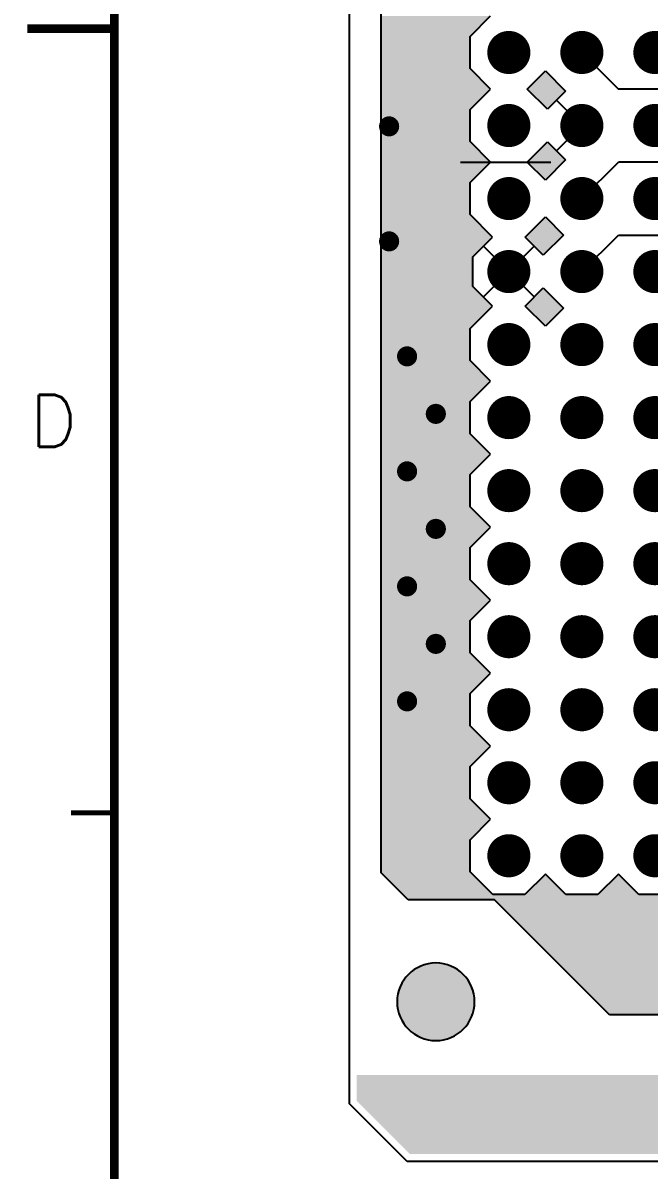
# Model space of a CAD drawing. Extents: x 295 to 953, y 10 to 290.
# Drawn here: x 486.7 to 522.7, y 84.5 to 150.3 of the extents above; entities that cross this region are included whole.
import ezdxf
from ezdxf.enums import TextEntityAlignment as Align

# ---------------------------------------------------------------- set-up
doc = ezdxf.new("R2010")
doc.units = 0
doc.header["$LTSCALE"] = 5
doc.header["$MEASUREMENT"] = 0
doc.layers.get('0').update_dxf_attribs({"linetype": 'CONTINUOUS', "lineweight": 25})
for name, color, linetype in [('19_SOLD_GBR', 4, 'CONTINUOUS'), ('문자', 4, 'CONTINUOUS'), ('테두리', 3, 'CONTINUOUS')]:
    doc.layers.add(name, color=color, linetype=linetype)
doc.styles.get("Standard").update_dxf_attribs({"font": 'simplex.shx'})

# ---------------------------------------------------------------- blocks, each defined once
blk = doc.blocks.new('C')
at = {"layer": '테두리'}
for points, const_width in [([(15, 285), (15, 15), (405, 15), (405, 285), (15, 285)], 0.5), ([(10, 150), (15, 150)], 0.5), ([(12.5, 105), (15, 105)], 0.3)]:
    blk.add_lwpolyline(points, dxfattribs=dict(at, const_width=const_width))
at = {"layer": '문자'}
blk.add_text('D', height=3, dxfattribs=at).set_placement((11.5, 127.5), align=Align.MIDDLE)

msp = doc.modelspace()

# ---------------------------------------------------------------- hatches: boundary and pattern name
at = {"linetype": 'Continuous'}
h = msp.add_hatch(color=256, dxfattribs=at)
h.dxf.hatch_style = 1
h.paths.add_polyline_path([(508.2, 94.157, 1), (512.655, 94.157, 1)])
h.paths.add_polyline_path([(508.2, 240.842, 1), (512.655, 240.842, 1)])

# ---------------------------------------------------------------- linework, layer by layer
for points, const_width in [([(515.237, 148.64, -1), (514, 148.64, -1)], 1.238), ([(519.428, 148.64, -1), (518.191, 148.64, -1)], 1.238), ([(523.619, 148.64, -1), (522.382, 148.64, -1)], 1.238), ([(515.237, 144.449, -1), (514, 144.449, -1)], 1.238), ([(519.428, 144.449, -1), (518.191, 144.449, -1)], 1.238), ([(523.619, 144.449, -1), (522.382, 144.449, -1)], 1.238), ([(508.035, 144.4, -1), (507.458, 144.4, -1)], 0.577), ([(515.237, 140.258, -1), (514, 140.258, -1)], 1.238), ([(519.428, 140.258, -1), (518.191, 140.258, -1)], 1.238), ([(523.619, 140.258, -1), (522.382, 140.258, -1)], 1.238), ([(508.035, 137.8, -1), (507.458, 137.8, -1)], 0.577), ([(515.237, 136.067, -1), (514, 136.067, -1)], 1.238), ([(519.428, 136.067, -1), (518.191, 136.067, -1)], 1.238), ([(523.619, 136.067, -1), (522.382, 136.067, -1)], 1.238), ([(515.237, 131.876, -1), (514, 131.876, -1)], 1.238), ([(519.428, 131.876, -1), (518.191, 131.876, -1)], 1.238), ([(523.619, 131.876, -1), (522.382, 131.876, -1)], 1.238), ([(509.066, 131.2, -1), (508.489, 131.2, -1)], 0.577), ([(510.716, 127.9, -1), (510.139, 127.9, -1)], 0.577), ([(515.237, 127.685, -1), (514, 127.685, -1)], 1.238), ([(519.428, 127.685, -1), (518.191, 127.685, -1)], 1.238), ([(523.619, 127.685, -1), (522.382, 127.685, -1)], 1.238), ([(509.066, 124.6, -1), (508.489, 124.6, -1)], 0.577), ([(515.237, 123.494, -1), (514, 123.494, -1)], 1.238), ([(519.428, 123.494, -1), (518.191, 123.494, -1)], 1.238), ([(523.619, 123.494, -1), (522.382, 123.494, -1)], 1.238), ([(510.716, 121.3, -1), (510.139, 121.3, -1)], 0.577), ([(515.237, 119.303, -1), (514, 119.303, -1)], 1.238), ([(519.428, 119.303, -1), (518.191, 119.303, -1)], 1.238), ([(523.619, 119.303, -1), (522.382, 119.303, -1)], 1.238), ([(509.066, 118, -1), (508.489, 118, -1)], 0.577), ([(515.237, 115.112, -1), (514, 115.112, -1)], 1.238), ([(519.428, 115.112, -1), (518.191, 115.112, -1)], 1.238), ([(523.619, 115.112, -1), (522.382, 115.112, -1)], 1.238), ([(510.716, 114.7, -1), (510.139, 114.7, -1)], 0.577), ([(509.066, 111.4, -1), (508.489, 111.4, -1)], 0.577), ([(515.237, 110.921, -1), (514, 110.921, -1)], 1.238), ([(519.428, 110.921, -1), (518.191, 110.921, -1)], 1.238), ([(523.619, 110.921, -1), (522.382, 110.921, -1)], 1.238), ([(515.237, 106.73, -1), (514, 106.73, -1)], 1.238), ([(519.428, 106.73, -1), (518.191, 106.73, -1)], 1.238), ([(523.619, 106.73, -1), (522.382, 106.73, -1)], 1.238), ([(515.237, 102.539, -1), (514, 102.539, -1)], 1.238), ([(519.428, 102.539, -1), (518.191, 102.539, -1)], 1.238), ([(523.619, 102.539, -1), (522.382, 102.539, -1)], 1.238)]:
    msp.add_lwpolyline(points, format="xyb", close=True, dxfattribs=dict(const_width=const_width))
at = {"layer": '19_SOLD_GBR', "color": 7}
for p, q in [((505.478, 88.3), (505.478, 246.7)), ((507.293, 101.568), (507.293, 233.432)), ((512.391, 149.563), (513.564, 150.736)), ((512.391, 147.718), (512.391, 149.563)), ((518.81, 148.64), (520.905, 146.545)), ((513.564, 146.545), (512.391, 147.718)), ((515.673, 146.545), (516.714, 147.586)), ((516.714, 147.586), (517.871, 146.428)), ((512.391, 145.372), (513.564, 146.545)), ((516.831, 145.388), (515.673, 146.545)), ((517.871, 146.428), (516.831, 145.388)), ((525.773, 146.545), (520.905, 146.545)), ((518.81, 144.449), (517.351, 145.908)), ((518.81, 144.449), (517.351, 145.908)), ((512.391, 143.527), (512.391, 145.372)), ((518.81, 144.449), (517.351, 142.991)), ((518.81, 144.449), (517.351, 142.991)), ((513.564, 142.354), (512.391, 143.527)), ((515.673, 142.354), (516.831, 143.512)), ((516.831, 143.512), (517.871, 142.471)), ((511.847, 142.337), (517.028, 142.337)), ((512.391, 141.181), (513.564, 142.354)), ((516.714, 141.313), (515.673, 142.354)), ((517.871, 142.471), (516.714, 141.313)), ((518.81, 140.258), (520.905, 142.354)), ((526.944, 142.354), (520.905, 142.354)), ((512.391, 139.336), (512.391, 141.181)), ((513.68, 138.046), (512.391, 139.336)), ((515.556, 138.046), (516.714, 139.204)), ((516.714, 139.204), (517.755, 138.163)), ((512.556, 136.922), (513.68, 138.046)), ((516.597, 137.006), (515.556, 138.046)), ((517.755, 138.163), (516.597, 137.006)), ((518.81, 136.067), (520.905, 138.163)), ((520.905, 138.163), (524.783, 138.163)), ((514.619, 136.067), (513.16, 137.526)), ((514.619, 136.067), (513.16, 137.526)), ((514.619, 136.067), (513.16, 137.526)), ((514.619, 136.067), (516.077, 137.526)), ((514.619, 136.067), (516.077, 137.526)), ((514.619, 136.067), (516.077, 137.526)), ((512.556, 135.213), (512.556, 136.922)), ((514.619, 136.067), (513.16, 134.609)), ((514.619, 136.067), (513.16, 134.609)), ((514.619, 136.067), (513.16, 134.609)), ((514.619, 136.067), (516.077, 134.609)), ((514.619, 136.067), (516.077, 134.609)), ((514.619, 136.067), (516.077, 134.609)), ((513.68, 134.089), (512.556, 135.213)), ((515.556, 134.089), (516.597, 135.13)), ((516.597, 135.13), (517.755, 133.972)), ((512.391, 132.799), (513.68, 134.089)), ((516.714, 132.931), (515.556, 134.089)), ((517.755, 133.972), (516.714, 132.931)), ((512.391, 130.954), (512.391, 132.799)), ((513.564, 129.781), (512.391, 130.954)), ((512.391, 128.608), (513.564, 129.781)), ((512.391, 126.763), (512.391, 128.608)), ((513.564, 125.59), (512.391, 126.763)), ((512.391, 124.417), (513.564, 125.59)), ((512.391, 122.572), (512.391, 124.417)), ((513.564, 121.399), (512.391, 122.572)), ((512.391, 120.226), (513.564, 121.399)), ((512.391, 118.381), (512.391, 120.226)), ((513.564, 117.208), (512.391, 118.381)), ((512.391, 116.035), (513.564, 117.208)), ((512.391, 114.19), (512.391, 116.035)), ((513.564, 113.017), (512.391, 114.19)), ((512.391, 111.844), (513.564, 113.017)), ((512.391, 109.999), (512.391, 111.844)), ((513.564, 108.826), (512.391, 109.999)), ((512.391, 107.653), (513.564, 108.826)), ((512.391, 105.808), (512.391, 107.653)), ((513.564, 104.635), (512.391, 105.808)), ((512.391, 103.462), (513.564, 104.635)), ((512.391, 101.617), (512.391, 103.462)), ((508.845, 100.015), (507.293, 101.568)), ((513.696, 100.312), (512.391, 101.617)), ((516.714, 101.485), (515.541, 100.312)), ((517.887, 100.312), (516.714, 101.485)), ((520.905, 101.485), (519.732, 100.312)), ((522.078, 100.312), (520.905, 101.485)), ((515.541, 100.312), (513.696, 100.312)), ((519.732, 100.312), (517.887, 100.312)), ((523.923, 100.312), (522.078, 100.312)), ((513.795, 100.015), (508.845, 100.015)), ((520.395, 93.415), (513.795, 100.015)), ((853.463, 93.415), (520.395, 93.415)), ((508.778, 85), (505.478, 88.3)), ((868.478, 85), (508.778, 85))]:
    msp.add_line(p, q, dxfattribs=at)
for start, end in [(0, 180), (180, 0)]:
    msp.add_arc((510.428, 94.157), 2.227, start, end, dxfattribs=at)
for points in [[(512.391, 149.563), (513.564, 150.736), (507.293, 149.563), (507.293, 150.736)], [(512.391, 147.718), (512.391, 149.563), (507.293, 147.718), (507.293, 149.563)], [(513.564, 146.545), (512.391, 147.718), (507.293, 146.545), (507.293, 147.718)], [(517.754, 146.545), (516.714, 147.586), (515.673, 146.545), (516.714, 147.586)], [(512.391, 145.372), (513.564, 146.545), (507.293, 145.372), (507.293, 146.545)], [(517.871, 146.428), (517.754, 146.545), (515.79, 146.428), (515.673, 146.545)], [(516.831, 145.388), (517.871, 146.428), (516.831, 145.388), (515.79, 146.428)], [(512.391, 143.527), (512.391, 145.372), (507.293, 143.527), (507.293, 145.372)], [(513.564, 142.354), (512.391, 143.527), (507.293, 142.354), (507.293, 143.527)], [(517.871, 142.471), (516.831, 143.512), (515.79, 142.471), (516.831, 143.512)], [(512.391, 141.181), (513.564, 142.354), (507.293, 141.181), (507.293, 142.354)], [(517.754, 142.354), (517.871, 142.471), (515.673, 142.354), (515.79, 142.471)], [(516.714, 141.313), (517.754, 142.354), (516.714, 141.313), (515.673, 142.354)], [(512.391, 139.336), (512.391, 141.181), (507.293, 139.336), (507.293, 141.181)], [(513.68, 138.046), (512.391, 139.336), (507.293, 138.046), (507.293, 139.336)], [(517.755, 138.163), (516.714, 139.204), (515.673, 138.163), (516.714, 139.204)], [(512.556, 136.922), (513.68, 138.046), (507.293, 136.922), (507.293, 138.046)], [(517.638, 138.046), (517.755, 138.163), (515.556, 138.046), (515.673, 138.163)], [(516.597, 137.006), (517.638, 138.046), (516.597, 137.006), (515.556, 138.046)], [(512.556, 135.213), (512.556, 136.922), (507.293, 135.213), (507.293, 136.922)], [(513.68, 134.089), (512.556, 135.213), (507.293, 134.089), (507.293, 135.213)], [(517.638, 134.089), (516.597, 135.13), (515.556, 134.089), (516.597, 135.13)], [(512.391, 132.799), (513.68, 134.089), (507.293, 132.799), (507.293, 134.089)], [(517.755, 133.972), (517.638, 134.089), (515.673, 133.972), (515.556, 134.089)], [(516.714, 132.931), (517.755, 133.972), (516.714, 132.931), (515.673, 133.972)], [(512.391, 130.954), (512.391, 132.799), (507.293, 130.954), (507.293, 132.799)], [(513.564, 129.781), (512.391, 130.954), (507.293, 129.781), (507.293, 130.954)], [(512.391, 128.608), (513.564, 129.781), (507.293, 128.608), (507.293, 129.781)], [(512.391, 126.763), (512.391, 128.608), (507.293, 126.763), (507.293, 128.608)], [(513.564, 125.59), (512.391, 126.763), (507.293, 125.59), (507.293, 126.763)], [(512.391, 124.417), (513.564, 125.59), (507.293, 124.417), (507.293, 125.59)], [(512.391, 122.572), (512.391, 124.417), (507.293, 122.572), (507.293, 124.417)], [(513.564, 121.399), (512.391, 122.572), (507.293, 121.399), (507.293, 122.572)], [(512.391, 120.226), (513.564, 121.399), (507.293, 120.226), (507.293, 121.399)], [(512.391, 118.381), (512.391, 120.226), (507.293, 118.381), (507.293, 120.226)], [(513.564, 117.208), (512.391, 118.381), (507.293, 117.208), (507.293, 118.381)], [(512.391, 116.035), (513.564, 117.208), (507.293, 116.035), (507.293, 117.208)], [(512.391, 114.19), (512.391, 116.035), (507.293, 114.19), (507.293, 116.035)], [(513.564, 113.017), (512.391, 114.19), (507.293, 113.017), (507.293, 114.19)], [(512.391, 111.844), (513.564, 113.017), (507.293, 111.844), (507.293, 113.017)], [(512.391, 109.999), (512.391, 111.844), (507.293, 109.999), (507.293, 111.844)], [(513.564, 108.826), (512.391, 109.999), (507.293, 108.826), (507.293, 109.999)], [(512.391, 107.653), (513.564, 108.826), (507.293, 107.653), (507.293, 108.826)], [(512.391, 105.808), (512.391, 107.653), (507.293, 105.808), (507.293, 107.653)], [(513.564, 104.635), (512.391, 105.808), (507.293, 104.635), (507.293, 105.808)], [(512.391, 103.462), (513.564, 104.635), (507.293, 103.462), (507.293, 104.635)], [(512.391, 101.617), (512.391, 103.462), (507.293, 101.617), (507.293, 103.462)], [(512.441, 101.568), (512.391, 101.617), (507.293, 101.568), (507.293, 101.617)], [(513.696, 100.312), (512.441, 101.568), (508.548, 100.312), (507.293, 101.568)], [(517.887, 100.312), (516.714, 101.485), (515.541, 100.312), (516.714, 101.485)], [(522.078, 100.312), (520.905, 101.485), (519.732, 100.312), (520.905, 101.485)], [(534.263, 100.015), (533.966, 100.312), (508.845, 100.015), (508.548, 100.312)], [(534.263, 100.015), (534.263, 100.015), (513.795, 100.015), (508.845, 100.015)], [(538.355, 95.923), (534.263, 100.015), (517.887, 95.923), (513.795, 100.015)], [(584.003, 95.84), (583.92, 95.923), (517.97, 95.84), (517.887, 95.923)], [(619.484, 93.91), (617.554, 95.84), (519.9, 93.91), (517.97, 95.84)], [(853.463, 93.415), (853.463, 93.91), (520.395, 93.415), (519.9, 93.91)], [(868.065, 88.465), (868.065, 89.95), (505.89, 88.465), (505.89, 89.95)], [(868.065, 89.95), (868.065, 89.95), (505.89, 89.95), (856.515, 89.95)], [(868.065, 85.825), (868.065, 88.465), (508.53, 85.825), (505.89, 88.465)], [(867.653, 85.413), (868.065, 85.825), (508.943, 85.413), (508.53, 85.825)]]:
    msp.add_solid(points, dxfattribs=at)

# ---------------------------------------------------------------- block references
msp.add_blockref('C', (476.978, 0))

doc.saveas('drawing.dxf')
